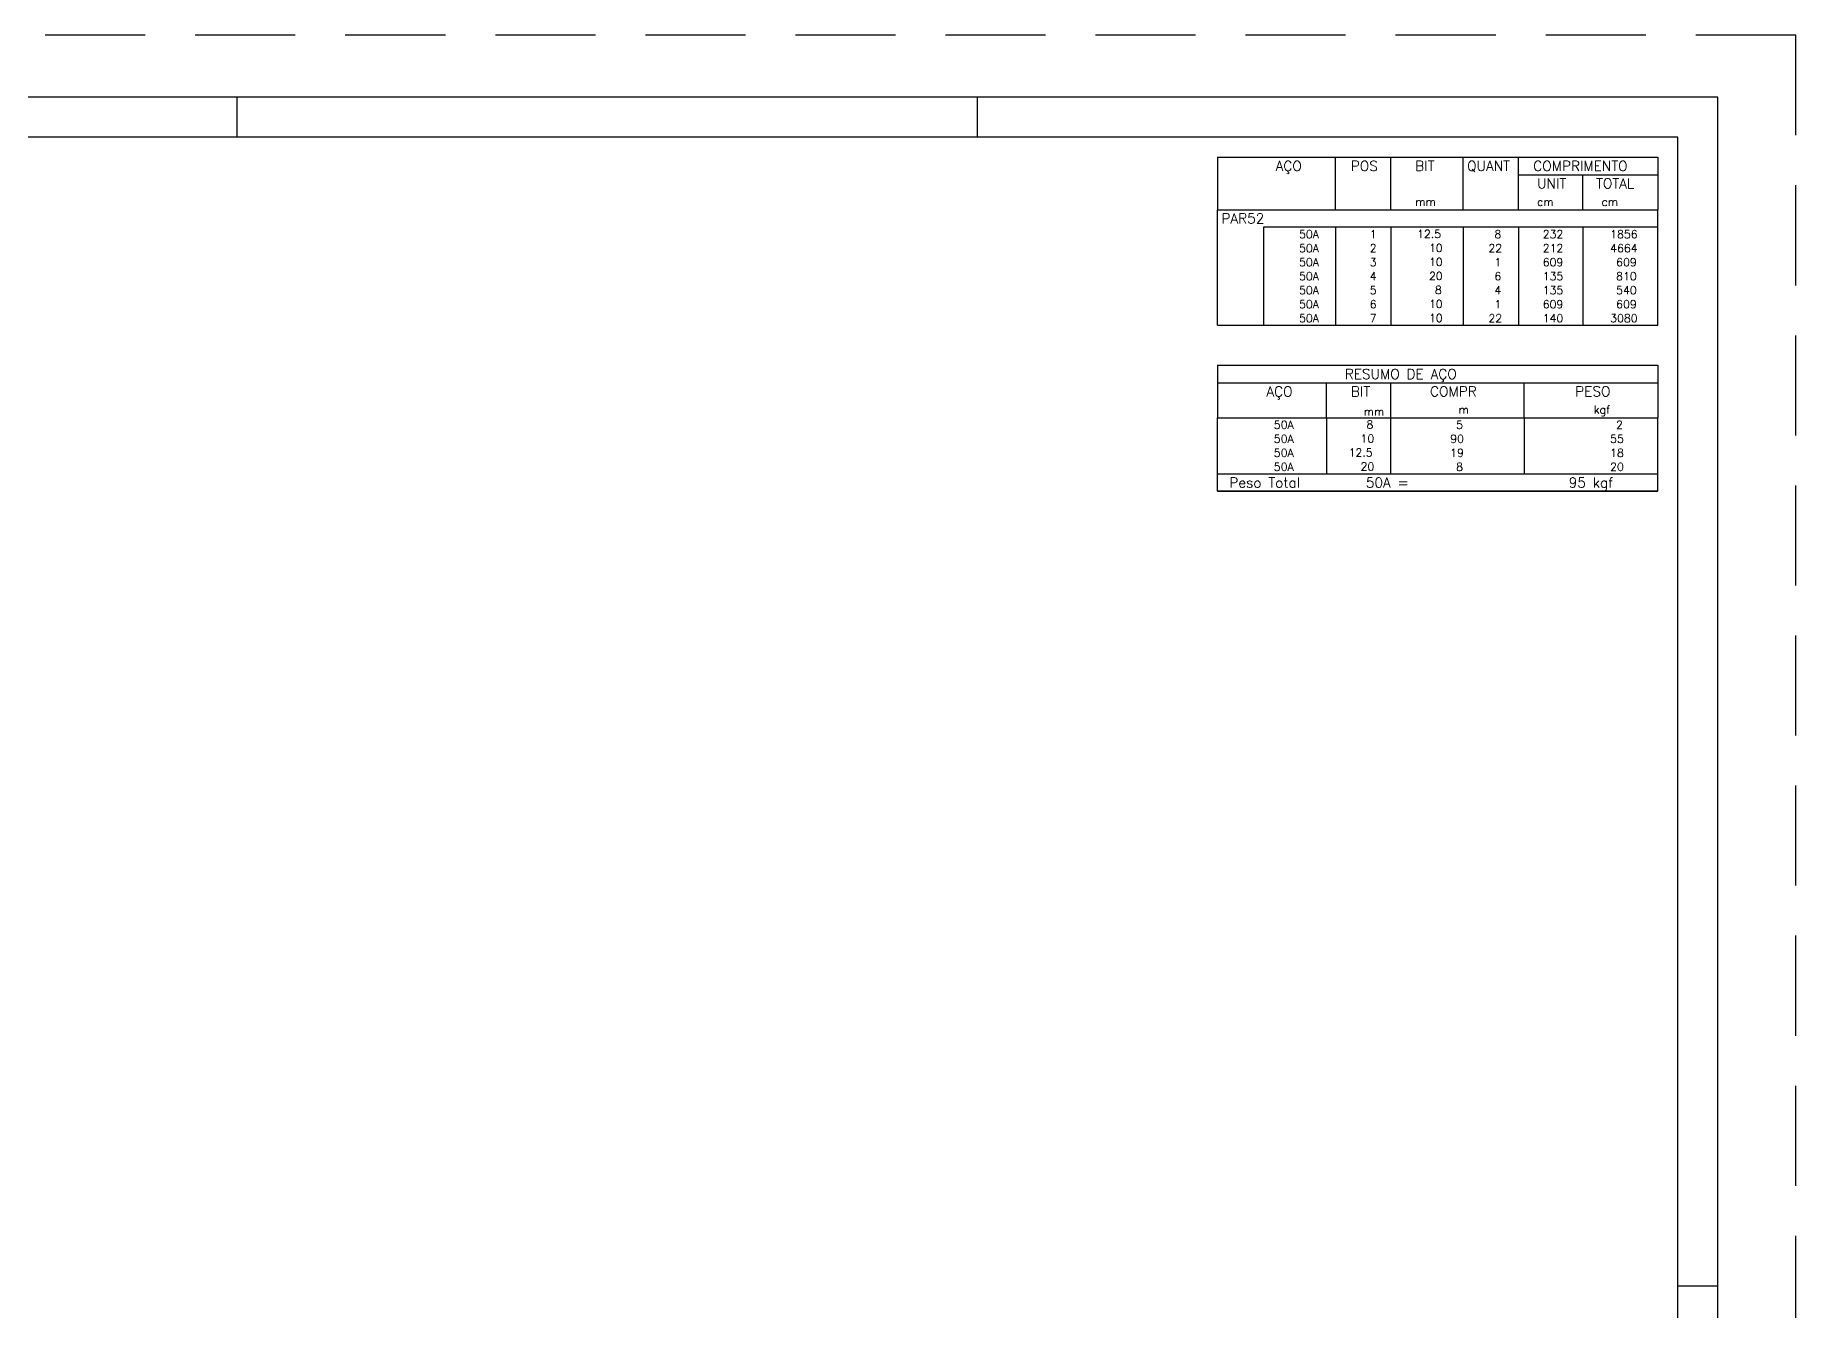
# Model space of a CAD drawing. Extents: x -1.9 to 86, y -1.6 to 60.9.
# Drawn here: x 42.05 to 86.05, y 29.07 to 60.95 of the extents above; entities that cross this region are included whole.
import ezdxf

# ---------------------------------------------------------------- set-up
doc = ezdxf.new("R2010")
doc.units = 0
doc.header["$MEASUREMENT"] = 0
doc.linetypes.add('HIDDEN', pattern=[0.375, 0.25, -0.125])
doc.layers.get('0').update_dxf_attribs({"linetype": 'CONTINUOUS'})
doc.layers.get('Defpoints').update_dxf_attribs({"linetype": 'CONTINUOUS'})
doc.layers.add('ARQ_FOLHA', color=7, linetype='CONTINUOUS')
doc.layers.add('PENA_02', color=2, linetype='CONTINUOUS')
doc.styles.get("Standard").update_dxf_attribs({"font": 'ROMANS.SHX'})

# ---------------------------------------------------------------- blocks, each defined once
blk = doc.blocks.new('FOLHA A1 - 841 X 594')
at = {"layer": 'ARQ_FOLHA', "color": 1}
for p, q in [((-370, 584), (-370, 594)), ((-185, 584), (-185, 594)), ((-10, 297), (0, 297))]:
    blk.add_line(p, q, dxfattribs=at)
for points in [[(-841, 0), (0, 0), (0, 594), (-841, 594)], [(-816, 10), (-10, 10), (-10, 584), (-816, 584)]]:
    blk.add_lwpolyline(points, close=True, dxfattribs=at)
at = {"layer": 'Defpoints', "color": 8, "linetype": 'HIDDEN', "ltscale": 100}
blk.add_lwpolyline([(-860.5, 609.5), (-860.5, -15.5), (19.5, -15.5), (19.5, 609.5)], close=True, dxfattribs=at)
blk = doc.blocks.new('*U24')
blk.add_blockref('FOLHA A1 - 841 X 594', (0, 0))

msp = doc.modelspace()

# ---------------------------------------------------------------- linework, layer by layer
at = {"layer": 'PENA_02', "linetype": 'Continuous'}
for p, q in [((71.6, 57.9), (71.6, 56.587)), ((71.6, 57.9), (82.6, 57.9)), ((74.55, 56.587), (74.55, 57.9)), ((75.93, 56.587), (75.93, 57.9)), ((77.74, 56.587), (77.74, 57.9)), ((79.12, 56.587), (79.12, 57.9)), ((82.6, 57.9), (82.6, 56.587)), ((79.12, 57.462), (82.6, 57.462)), ((80.73, 56.587), (80.73, 57.462)), ((71.6, 56.587), (82.6, 56.587)), ((71.6, 56.15), (71.6, 56.587)), ((71.6, 56.587), (82.6, 56.587)), ((82.6, 56.15), (82.6, 56.587)), ((71.6, 55.8), (71.6, 56.15)), ((82.6, 56.15), (72.75, 56.15)), ((72.75, 56.15), (72.75, 55.8)), ((74.55, 56.15), (74.55, 55.8)), ((75.93, 56.15), (75.93, 55.8)), ((77.74, 56.15), (77.74, 55.8)), ((79.12, 56.15), (79.12, 55.8)), ((80.73, 56.15), (80.73, 55.8)), ((82.6, 55.8), (82.6, 56.15)), ((71.6, 55.45), (71.6, 55.8)), ((71.6, 55.1), (71.6, 55.45)), ((72.75, 55.8), (72.75, 55.45)), ((72.75, 55.45), (72.75, 55.1)), ((74.55, 55.8), (74.55, 55.45)), ((74.55, 55.45), (74.55, 55.1)), ((75.93, 55.8), (75.93, 55.45)), ((75.93, 55.45), (75.93, 55.1)), ((77.74, 55.8), (77.74, 55.45)), ((77.74, 55.45), (77.74, 55.1)), ((79.12, 55.8), (79.12, 55.45)), ((79.12, 55.45), (79.12, 55.1)), ((80.73, 55.8), (80.73, 55.45)), ((80.73, 55.45), (80.73, 55.1)), ((82.6, 55.45), (82.6, 55.8)), ((82.6, 55.1), (82.6, 55.45)), ((71.6, 54.75), (71.6, 55.1)), ((72.75, 55.1), (72.75, 54.75)), ((74.55, 55.1), (74.55, 54.75)), ((75.93, 55.1), (75.93, 54.75)), ((77.74, 55.1), (77.74, 54.75)), ((79.12, 55.1), (79.12, 54.75)), ((80.73, 55.1), (80.73, 54.75)), ((82.6, 54.75), (82.6, 55.1)), ((71.6, 54.4), (71.6, 54.75)), ((72.75, 54.75), (72.75, 54.4)), ((74.55, 54.75), (74.55, 54.4)), ((75.93, 54.75), (75.93, 54.4)), ((77.74, 54.75), (77.74, 54.4)), ((79.12, 54.75), (79.12, 54.4)), ((80.73, 54.75), (80.73, 54.4)), ((82.6, 54.4), (82.6, 54.75)), ((71.6, 54.05), (71.6, 54.4)), ((72.75, 54.4), (72.75, 54.05)), ((74.55, 54.4), (74.55, 54.05)), ((75.93, 54.4), (75.93, 54.05)), ((77.74, 54.4), (77.74, 54.05)), ((79.12, 54.4), (79.12, 54.05)), ((80.73, 54.4), (80.73, 54.05)), ((82.6, 54.05), (82.6, 54.4)), ((71.6, 53.7), (71.6, 54.05)), ((71.6, 53.7), (82.6, 53.7)), ((72.75, 54.05), (72.75, 53.7)), ((74.55, 54.05), (74.55, 53.7)), ((75.93, 54.05), (75.93, 53.7)), ((77.74, 54.05), (77.74, 53.7)), ((79.12, 54.05), (79.12, 53.7)), ((80.73, 54.05), (80.73, 53.7)), ((82.6, 53.7), (82.6, 54.05)), ((71.6, 52.7), (71.6, 51.388)), ((71.6, 52.7), (82.6, 52.7)), ((82.6, 52.7), (82.6, 51.388)), ((71.6, 52.263), (82.6, 52.263)), ((74.32, 51.388), (74.32, 52.263)), ((75.93, 51.388), (75.93, 52.263)), ((79.265, 51.388), (79.265, 52.263)), ((71.6, 51.388), (82.6, 51.388)), ((71.6, 51.037), (71.6, 51.388)), ((74.32, 51.388), (74.32, 51.037)), ((75.93, 51.037), (75.93, 51.388)), ((79.265, 51.388), (79.265, 51.037)), ((82.6, 51.037), (82.6, 51.388)), ((71.6, 50.687), (71.6, 51.037)), ((71.6, 50.337), (71.6, 50.687)), ((74.32, 51.037), (74.32, 50.687)), ((74.32, 50.687), (74.32, 50.337)), ((75.93, 50.687), (75.93, 51.037)), ((75.93, 50.337), (75.93, 50.687)), ((79.265, 51.037), (79.265, 50.687)), ((79.265, 50.687), (79.265, 50.337)), ((82.6, 50.687), (82.6, 51.037)), ((82.6, 50.337), (82.6, 50.687)), ((71.6, 49.987), (71.6, 50.337)), ((74.32, 50.337), (74.32, 49.987)), ((75.93, 49.987), (75.93, 50.337)), ((79.265, 50.337), (79.265, 49.987)), ((82.6, 49.987), (82.6, 50.337)), ((71.6, 49.987), (82.6, 49.987)), ((71.6, 49.55), (71.6, 49.987)), ((71.6, 49.987), (82.6, 49.987)), ((82.6, 49.55), (82.6, 49.987)), ((82.6, 49.55), (71.6, 49.55)), ((71.6, 49.55), (82.6, 49.55))]:
    msp.add_line(p, q, dxfattribs=at)

# ---------------------------------------------------------------- block references
at = {"xscale": 0.09999999999999938, "yscale": 0.09999999999999938, "zscale": 0.09999999999999938}
msp.add_blockref('*U24', (84.1, -0.003), dxfattribs=at)

# ---------------------------------------------------------------- texts
at = {"layer": 'PENA_02', "linetype": 'Continuous'}
for s, height, p in [('AÇO', 0.25, (73.05, 57.556)), ('POS', 0.25, (74.93, 57.556)), ('BIT', 0.25, (76.54, 57.556)), ('QUANT', 0.25, (77.836, 57.556)), ('COMPRIMENTO', 0.25, (79.489, 57.556)), ('UNIT', 0.25, (79.587, 57.119)), ('TOTAL', 0.25, (81.059, 57.119)), ('mm', 0.2, (76.54, 56.681)), ('cm', 0.2, (79.587, 56.681)), ('cm', 0.2, (81.197, 56.681)), ('PAR52', 0.25, (71.696, 56.244)), ('     50A', 0.2, (72.89, 55.875)), ('  1', 0.2, (75.13, 55.875)), ('   12.5', 0.2, (76.137, 55.881)), ('    8', 0.2, (77.92, 55.875)), ('    232', 0.2, (79.13, 55.875)), ('   1856', 0.2, (80.964, 55.875)), ('     50A', 0.2, (72.89, 55.525)), ('  2', 0.2, (75.13, 55.525)), ('     10', 0.2, (76.137, 55.531)), ('   22', 0.2, (77.92, 55.525)), ('    212', 0.2, (79.13, 55.525)), ('   4664', 0.2, (80.964, 55.525)), ('     50A', 0.2, (72.89, 55.175)), ('     50A', 0.2, (72.89, 54.825)), ('  3', 0.2, (75.13, 55.175)), ('  4', 0.2, (75.13, 54.825)), ('     20', 0.2, (76.137, 54.831)), ('     10', 0.2, (76.137, 55.181)), ('    6', 0.2, (77.92, 54.825)), ('    1', 0.2, (77.92, 55.175)), ('    609', 0.2, (79.13, 55.175)), ('    135', 0.2, (79.13, 54.825)), ('    810', 0.2, (80.964, 54.825)), ('    609', 0.2, (80.964, 55.175)), ('     50A', 0.2, (72.89, 54.475)), ('  5', 0.2, (75.13, 54.475)), ('      8', 0.2, (76.137, 54.481)), ('    4', 0.2, (77.92, 54.475)), ('    135', 0.2, (79.13, 54.475)), ('    540', 0.2, (80.964, 54.475)), ('     50A', 0.2, (72.89, 54.125)), ('  6', 0.2, (75.13, 54.125)), ('     10', 0.2, (76.137, 54.131)), ('    1', 0.2, (77.92, 54.125)), ('    609', 0.2, (79.13, 54.125)), ('    609', 0.2, (80.964, 54.125)), ('     50A', 0.2, (72.89, 53.775)), ('  7', 0.2, (75.13, 53.775)), ('     10', 0.2, (76.137, 53.781)), ('   22', 0.2, (77.92, 53.775)), ('    140', 0.2, (79.13, 53.775)), ('   3080', 0.2, (80.964, 53.775)), ('RESUMO DE AÇO', 0.25, (74.78, 52.356)), ('AÇO', 0.25, (72.82, 51.919)), ('BIT', 0.25, (74.93, 51.919)), ('COMPR', 0.25, (76.909, 51.922)), ('PESO', 0.25, (80.538, 51.922)), ('mm', 0.2, (75.251, 51.445)), ('m', 0.2, (77.623, 51.491)), ('kgf', 0.2, (81.001, 51.491)), ('     50A', 0.2, (72.26, 51.112)), ('      8', 0.2, (74.427, 51.119)), ('      5', 0.2, (76.668, 51.112)), ('       2', 0.2, (80.515, 51.112)), ('     50A', 0.2, (72.26, 50.762)), ('     50A', 0.2, (72.26, 50.412)), ('   12.5', 0.2, (74.427, 50.419)), ('     10', 0.2, (74.427, 50.769)), ('     90', 0.2, (76.668, 50.762)), ('     19', 0.2, (76.668, 50.412)), ('      55', 0.2, (80.515, 50.762)), ('      18', 0.2, (80.515, 50.412)), ('     50A', 0.2, (72.26, 50.062)), ('     20', 0.2, (74.427, 50.069)), ('      8', 0.2, (76.668, 50.062)), ('      20', 0.2, (80.515, 50.062)), ('Peso Total        50A =', 0.25, (71.893, 49.644)), ('      95 kgf', 0.25, (79.257, 49.644))]:
    msp.add_text(s, height=height, dxfattribs=at).set_placement(p)

doc.saveas('drawing.dxf')
